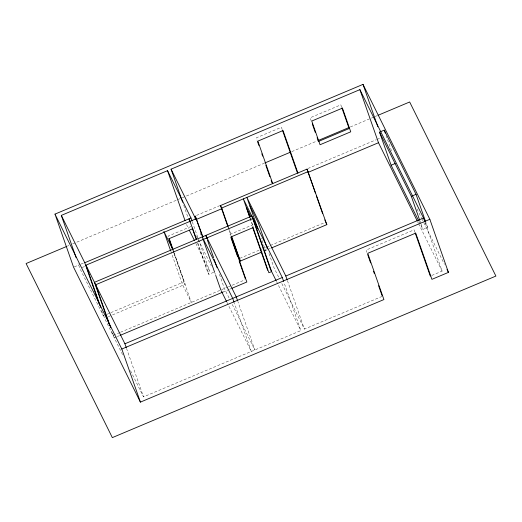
<?xml version="1.0" encoding="UTF-8"?>
<svg xmlns="http://www.w3.org/2000/svg" width="522" height="522" viewBox="0 0 522 522"><rect width="100%" height="100%" fill="white"/><g stroke="black" fill="none" stroke-linecap="round" stroke-linejoin="round"><path stroke-width="0.39" stroke-dasharray="2.61 1.96" d="M67.384 246.143L68.884 245.51M72.636 243.931L181.473 198.086M182.224 197.773L264.041 163.314M291.811 151.615L317.337 140.868M350.36 126.957L370.627 118.422M371.377 118.102L374.378 116.837M375.129 116.523L377.386 115.577M74.32 266.892L80.316 264.367M81.067 264.047L83.311 263.101M196.513 215.423L219.755 205.635M307.934 168.495L376.336 139.687M377.086 139.374L380.094 138.102M82.15 267.538L85.145 266.279M190.869 226.548L168.006 236.179L168.541 237.699M107.088 314.244L110.07 312.985M110.821 312.671L183.998 281.847L173.872 252.922M213.713 272.288L208.813 274.35L207.599 271.903L209.57 271.075L198.523 239.533M239.82 258.338L259.219 250.168M259.963 249.849L262.201 248.909M262.951 248.596L265.933 247.337M266.677 247.023L269.665 245.764M270.409 245.451L324.873 222.509M108.302 316.691L185.212 284.294L174.283 253.092M265.652 250.416L267.147 249.784M267.89 249.47L270.879 248.211M119.792 332.56L113.052 335.398L111.166 330.015M120.543 332.246L227.651 287.133M228.401 286.813L231.396 285.554M232.146 285.24L244.877 279.877M116.517 336.899L114.266 337.845L112.38 332.462M117.261 336.586L119.512 335.639M222.874 292.105L228.864 289.579M229.615 289.266L231.109 288.633M418.938 221.406L422.918 229.426L427.635 227.442L425.789 222.17M130.526 370.672L143.511 396.87L300.868 330.596L283.89 282.128M281.834 283.544L304.404 329.108L382.3 296.3M431.766 275.459L442.095 271.114L425.117 222.64M425.104 222.333L427.635 227.442M417 208.944L421.339 217.694M421.698 218.424L444.457 264.367M417.522 221.511L418.246 222.966M418.605 223.697L442.095 271.114M265.463 250.495L265.731 251.036L261.183 238.045M278.611 277.032L273.952 267.629L268.602 252.341M276.503 281.417L300.868 330.596M229.041 297.912L224.388 288.509L218.999 273.117M232.264 304.417L254.84 349.981L237.862 301.514M196.513 236.088L197.962 239.004M198.321 239.728L211.306 265.946M226.933 302.297L251.297 351.476L234.326 303.001M186.484 224.473L188.644 228.845M195.861 243.409L209.57 271.075M122.592 354.653L104.563 318.263L102.677 312.874M420.014 221.152L420.804 223.409M421.071 224.16L422.918 229.426M386.084 135.4L391.885 151.961M414.899 232.12L414.103 229.843L366.105 250.058L366.901 252.335M341.636 107.147L340.833 104.857L310.146 117.783L311.216 120.836M282.219 129.547L281.417 127.264L256.237 137.867L257.039 140.15M287.433 280.634L304.404 329.108M250.149 218.131L253.359 227.305M250.071 218.131L253.3 227.364M252.4 226.711L251.865 225.184L229.837 234.463L230.372 235.99M228.434 227.246L231.396 235.709M228.029 227.103L228.832 229.412M229.106 230.182L230.992 235.566M214.914 273.071L215.455 274.611M200.174 232.655L200.983 234.965M192.324 221.837L198.256 238.763M197.766 242.808L208.813 274.35M197.636 243.435L207.599 271.903M183.737 205.329L188.044 217.641M174.094 253.183L191.339 302.427L182.465 284.51L170.883 251.428M126.533 348.402L143.511 396.87M101.464 310.427L103.349 315.817L79.905 268.484L78.019 263.095"/><path stroke-width="0.78" d="M54.98 214.118L363.005 84.381L429.841 219.299L448.431 272.386L431.909 279.348L415.714 233.112L367.723 253.327L383.918 299.563L140.405 402.123L73.569 267.205L54.98 214.118L121.815 349.035L140.405 402.123M76.134 257.711L61.315 215.397L167.529 170.661L190.98 217.987L192.057 221.067M182.654 202.249L171.072 169.167L359.899 89.634L423.505 218.026L424.849 221.87M66.633 246.456L26.1 263.532L112.341 437.619L495.9 276.066L409.659 101.979L378.137 115.258M264.791 162.994L290.31 152.248M318.087 140.548L348.859 127.59M418.579 220.675L391.115 165.233L379.52 132.125L384.238 130.135L416.041 194.328L425.528 221.419M99.578 305.044L84.76 262.723L190.98 217.987M195.593 219.573L194.517 216.499L195.306 216.167L202.986 237.079M227.755 226.333L220.48 205.564L307.027 169.108L326.831 224.643L271.623 247.898M100.792 307.491L85.973 265.176L196.52 218.614M228.16 226.476L221.693 208.01L308.241 171.555M196.429 219.403L221.987 208.643M308.019 172.404L378.489 142.721L359.899 89.634M192.82 228.688L169.219 238.626L172.952 249.281M391.115 165.233L395.161 163.53M231.259 236.335L240.283 261.098L261.92 251.982M419.753 220.395L411.323 196.318L416.041 194.328M120.262 335.32L222.874 292.105M231.859 288.32L246.841 282.01L231.05 236.91L253.079 227.631L268.869 272.732L271.623 271.57L253.033 218.483L95.676 284.758L110.762 327.842M126.265 347.632L124.915 343.783L282.278 277.508L243.33 198.895L249.797 217.361M287.165 279.864L285.815 276.021L423.505 218.026M121.815 349.035L429.841 219.299M379.52 132.125L411.323 196.318M446.989 269.469L448.431 272.386M378.489 142.721L417.156 220.78M326.831 224.643L324.815 219.892M285.815 276.021L246.873 197.407L257.92 228.949M249.94 205.942L258.162 222.535L267.264 248.524M251.043 216.813L246.397 207.43L249.881 217.367M270.768 269.848L276.145 280.692M220.48 205.564L221.693 208.01M171.072 169.167L194.517 216.499M221.204 290.721L226.574 301.572M189.369 230.3L194.419 240.492M61.315 215.397L84.76 262.723M85.973 265.176L124.915 343.783M384.238 130.135L385.295 133.149M415.16 232.877L430.291 276.086M363.005 84.381L377.824 126.702M341.903 107.917L349.127 128.549L318.446 141.469L317.108 137.651M367.697 254.605L370.62 262.944M373.537 271.283L374.333 273.561M378.581 285.684L382.032 295.543M312.286 123.897L315.229 132.301M307.027 169.108L315.379 192.964M316.456 196.037L322.655 213.733M297.958 173.147L283.035 130.526L257.855 141.129L272.784 183.751M282.48 130.304L297.409 172.932M257.574 141.671L258.905 145.475M261.835 153.853L262.638 156.13M265.835 165.265L269.835 176.684M271.166 180.488L271.969 182.772M282.278 277.508L283.622 281.358M270.409 269.124L251.819 216.036L94.462 282.311L109.555 325.395M252.668 227.481L267.655 270.279M231.664 236.479L240.283 261.098M230.907 237.523L237.601 256.628M239.207 261.215L245.36 278.794M237.595 300.744L236.251 296.894L205.792 235.422L206.869 238.495M234.052 302.231L232.708 298.388L202.255 236.91L214.646 272.301M207.41 240.035L213.609 257.731M214.144 259.271L217.113 267.734M195.306 216.167L202.582 236.942M215.723 275.381L220.845 289.997M196.422 238.959L189.01 218.816L190.086 221.896M192.246 228.049L196.285 239.591M167.529 170.661L185.042 220.669M173.826 252.413L172.749 249.34L163.875 231.422L170.609 250.658M168.808 238.463L172.273 248.355M342.452 108.119L311.764 121.045L320.058 144.738L350.745 131.812L342.452 108.119"/></g></svg>
